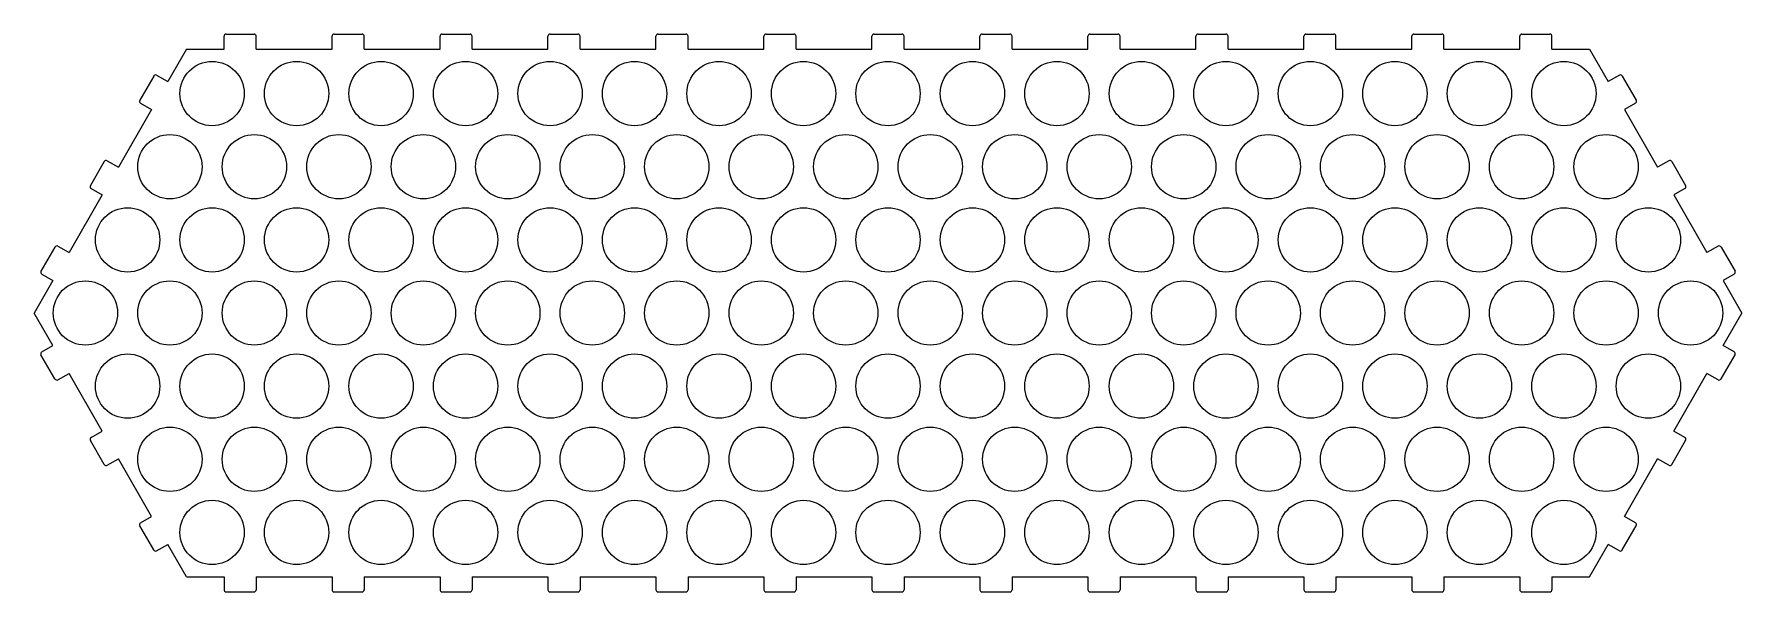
# Model space of a CAD drawing. Header units: millimetres. Extents: x -773 to 24, y -130 to 130.
import ezdxf

# ---------------------------------------------------------------- set-up
doc = ezdxf.new("R2010")
doc.units = ezdxf.units.MM

msp = doc.modelspace()

# ---------------------------------------------------------------- linework, layer by layer
at = {"color": 7, "linetype": 'Continuous', "lineweight": 25}
for p, q in [((-683.95, 123.06), (-683.95, 129.06)), ((-682.95, 130.06), (-669.95, 130.06)), ((-668.95, 123.06), (-668.95, 129.06)), ((-633.59, 123.06), (-633.59, 129.06)), ((-632.59, 130.06), (-619.59, 130.06)), ((-618.59, 123.06), (-618.59, 129.06)), ((-583.23, 123.06), (-583.23, 129.06)), ((-582.23, 130.06), (-569.23, 130.06)), ((-568.23, 123.06), (-568.23, 129.06)), ((-532.88, 123.06), (-532.88, 129.06)), ((-531.88, 130.06), (-518.88, 130.06)), ((-517.88, 123.06), (-517.88, 129.06)), ((-482.52, 123.06), (-482.52, 129.06)), ((-481.52, 130.06), (-468.52, 130.06)), ((-467.52, 123.06), (-467.52, 129.06)), ((-432.16, 123.06), (-432.16, 129.06)), ((-431.16, 130.06), (-418.16, 130.06)), ((-417.16, 123.06), (-417.16, 129.06)), ((-381.8, 123.06), (-381.8, 129.06)), ((-380.8, 130.06), (-367.8, 130.06)), ((-366.8, 123.06), (-366.8, 129.06)), ((-331.44, 123.06), (-331.44, 129.06)), ((-330.44, 130.06), (-317.44, 130.06)), ((-316.44, 123.06), (-316.44, 129.06)), ((-281.08, 123.06), (-281.08, 129.06)), ((-280.08, 130.06), (-267.08, 130.06)), ((-266.08, 123.06), (-266.08, 129.06)), ((-230.72, 123.06), (-230.72, 129.06)), ((-229.72, 130.06), (-216.72, 130.06)), ((-215.72, 123.06), (-215.72, 129.06)), ((-180.37, 123.06), (-180.37, 129.06)), ((-179.37, 130.06), (-166.37, 130.06)), ((-165.37, 123.06), (-165.37, 129.06)), ((-130.01, 123.06), (-130.01, 129.06)), ((-129.01, 130.06), (-116.01, 130.06)), ((-115.01, 123.06), (-115.01, 129.06)), ((-79.65, 123.06), (-79.65, 129.06)), ((-78.65, 130.06), (-65.65, 130.06)), ((-64.65, 123.06), (-64.65, 129.06)), ((-701.45, 123.06), (-710.2, 107.91)), ((-701.45, 123.06), (-683.95, 123.06)), ((-668.95, 123.06), (-633.59, 123.06)), ((-618.59, 123.06), (-583.23, 123.06)), ((-568.23, 123.06), (-532.88, 123.06)), ((-517.88, 123.06), (-482.52, 123.06)), ((-467.52, 123.06), (-432.16, 123.06)), ((-417.16, 123.06), (-381.8, 123.06)), ((-366.8, 123.06), (-331.44, 123.06)), ((-316.44, 123.06), (-281.08, 123.06)), ((-266.08, 123.06), (-230.72, 123.06)), ((-215.72, 123.06), (-180.37, 123.06)), ((-165.37, 123.06), (-130.01, 123.06)), ((-115.01, 123.06), (-79.65, 123.06)), ((-64.65, 123.06), (-47.15, 123.06)), ((-47.15, 123.06), (-38.4, 107.91)), ((-716.76, 110.54), (-723.26, 99.28)), ((-715.4, 110.91), (-710.2, 107.91)), ((-33.2, 110.91), (-38.4, 107.91)), ((-31.84, 110.54), (-25.34, 99.28)), ((-722.9, 97.92), (-717.7, 94.92)), ((-25.7, 97.92), (-30.9, 94.92)), ((-717.7, 94.92), (-733.23, 68.03)), ((-30.9, 94.92), (-15.37, 68.03)), ((-739.79, 70.66), (-746.29, 59.4)), ((-738.42, 71.03), (-733.23, 68.03)), ((-10.18, 71.03), (-15.37, 68.03)), ((-8.81, 70.66), (-2.31, 59.4)), ((-745.92, 58.04), (-740.73, 55.04)), ((-2.68, 58.04), (-7.87, 55.04)), ((-740.73, 55.04), (-756.25, 28.15)), ((-7.87, 55.04), (7.65, 28.15)), ((-762.81, 30.78), (-769.31, 19.52)), ((-761.45, 31.15), (-756.25, 28.15)), ((12.85, 31.15), (7.65, 28.15)), ((14.21, 30.78), (20.71, 19.52)), ((-768.95, 18.16), (-763.75, 15.16)), ((20.35, 18.16), (15.15, 15.16)), ((-763.75, 15.16), (-772.5, 0)), ((15.15, 15.16), (23.9, 0)), ((-763.75, -15.16), (-772.5, 0)), ((15.15, -15.16), (23.9, 0)), ((-768.95, -18.16), (-763.75, -15.16)), ((20.35, -18.16), (15.15, -15.16)), ((-762.81, -30.78), (-769.31, -19.52)), ((14.21, -30.78), (20.71, -19.52)), ((-761.45, -31.15), (-756.25, -28.15)), ((-740.73, -55.04), (-756.25, -28.15)), ((-7.87, -55.04), (7.65, -28.15)), ((12.85, -31.15), (7.65, -28.15)), ((-745.92, -58.04), (-740.73, -55.04)), ((-2.68, -58.04), (-7.87, -55.04)), ((-739.79, -70.66), (-746.29, -59.4)), ((-8.81, -70.66), (-2.31, -59.4)), ((-738.42, -71.03), (-733.23, -68.03)), ((-717.7, -94.92), (-733.23, -68.03)), ((-30.9, -94.92), (-15.37, -68.03)), ((-10.18, -71.03), (-15.37, -68.03)), ((-722.9, -97.92), (-717.7, -94.92)), ((-25.7, -97.92), (-30.9, -94.92)), ((-716.76, -110.54), (-723.26, -99.28)), ((-31.84, -110.54), (-25.34, -99.28)), ((-715.4, -110.91), (-710.2, -107.91)), ((-701.45, -123.06), (-710.2, -107.91)), ((-47.15, -123.06), (-38.4, -107.91)), ((-33.2, -110.91), (-38.4, -107.91)), ((-701.45, -123.06), (-683.95, -123.06)), ((-683.95, -123.06), (-683.95, -129.06)), ((-668.95, -123.06), (-633.59, -123.06)), ((-668.95, -123.06), (-668.95, -129.06)), ((-633.59, -123.06), (-633.59, -129.06)), ((-618.59, -123.06), (-583.23, -123.06)), ((-618.59, -123.06), (-618.59, -129.06)), ((-583.23, -123.06), (-583.23, -129.06)), ((-568.23, -123.06), (-532.88, -123.06)), ((-568.23, -123.06), (-568.23, -129.06)), ((-532.88, -123.06), (-532.88, -129.06)), ((-517.88, -123.06), (-482.52, -123.06)), ((-517.88, -123.06), (-517.88, -129.06)), ((-482.52, -123.06), (-482.52, -129.06)), ((-467.52, -123.06), (-432.16, -123.06)), ((-467.52, -123.06), (-467.52, -129.06)), ((-432.16, -123.06), (-432.16, -129.06)), ((-417.16, -123.06), (-381.8, -123.06)), ((-417.16, -123.06), (-417.16, -129.06)), ((-381.8, -123.06), (-381.8, -129.06)), ((-366.8, -123.06), (-331.44, -123.06)), ((-366.8, -123.06), (-366.8, -129.06)), ((-331.44, -123.06), (-331.44, -129.06)), ((-316.44, -123.06), (-281.08, -123.06)), ((-316.44, -123.06), (-316.44, -129.06)), ((-281.08, -123.06), (-281.08, -129.06)), ((-266.08, -123.06), (-230.72, -123.06)), ((-266.08, -123.06), (-266.08, -129.06)), ((-230.72, -123.06), (-230.72, -129.06)), ((-215.72, -123.06), (-180.37, -123.06)), ((-215.72, -123.06), (-215.72, -129.06)), ((-180.37, -123.06), (-180.37, -129.06)), ((-165.37, -123.06), (-130.01, -123.06)), ((-165.37, -123.06), (-165.37, -129.06)), ((-130.01, -123.06), (-130.01, -129.06)), ((-115.01, -123.06), (-79.65, -123.06)), ((-115.01, -123.06), (-115.01, -129.06)), ((-79.65, -123.06), (-79.65, -129.06)), ((-64.65, -123.06), (-47.15, -123.06)), ((-64.65, -123.06), (-64.65, -129.06)), ((-682.95, -130.06), (-669.95, -130.06)), ((-632.59, -130.06), (-619.59, -130.06)), ((-582.23, -130.06), (-569.23, -130.06)), ((-531.88, -130.06), (-518.88, -130.06)), ((-481.52, -130.06), (-468.52, -130.06)), ((-431.16, -130.06), (-418.16, -130.06)), ((-380.8, -130.06), (-367.8, -130.06)), ((-330.44, -130.06), (-317.44, -130.06)), ((-280.08, -130.06), (-267.08, -130.06)), ((-229.72, -130.06), (-216.72, -130.06)), ((-179.37, -130.06), (-166.37, -130.06)), ((-129.01, -130.06), (-116.01, -130.06)), ((-78.65, -130.06), (-65.65, -130.06))]:
    msp.add_line(p, q, dxfattribs=at)
for centre in [(-689.5, 102.36), (-650.1, 102.36), (-610.7, 102.36), (-571.3, 102.36), (-531.9, 102.36), (-492.5, 102.36), (-453.1, 102.36), (-413.7, 102.36), (-374.3, 102.36), (-334.9, 102.36), (-295.5, 102.36), (-256.1, 102.36), (-216.7, 102.36), (-177.3, 102.36), (-137.9, 102.36), (-98.5, 102.36), (-59.1, 102.36), (-709.2, 68.24), (-669.8, 68.24), (-630.4, 68.24), (-591, 68.24), (-551.6, 68.24), (-512.2, 68.24), (-472.8, 68.24), (-433.4, 68.24), (-394, 68.24), (-354.6, 68.24), (-315.2, 68.24), (-275.8, 68.24), (-236.4, 68.24), (-197, 68.24), (-157.6, 68.24), (-118.2, 68.24), (-78.8, 68.24), (-39.4, 68.24), (-728.9, 34.12), (-689.5, 34.12), (-650.1, 34.12), (-610.7, 34.12), (-571.3, 34.12), (-531.9, 34.12), (-492.5, 34.12), (-453.1, 34.12), (-413.7, 34.12), (-374.3, 34.12), (-334.9, 34.12), (-295.5, 34.12), (-256.1, 34.12), (-216.7, 34.12), (-177.3, 34.12), (-137.9, 34.12), (-98.5, 34.12), (-59.1, 34.12), (-19.7, 34.12), (-748.6, 0), (-709.2, 0), (-669.8, 0), (-630.4, 0), (-591, 0), (-551.6, 0), (-512.2, 0), (-472.8, 0), (-433.4, 0), (-394, 0), (-354.6, 0), (-315.2, 0), (-275.8, 0), (-236.4, 0), (-197, 0), (-157.6, 0), (-118.2, 0), (-78.8, 0), (-39.4, 0), (0, 0), (-728.9, -34.12), (-689.5, -34.12), (-650.1, -34.12), (-610.7, -34.12), (-571.3, -34.12), (-531.9, -34.12), (-492.5, -34.12), (-453.1, -34.12), (-413.7, -34.12), (-374.3, -34.12), (-334.9, -34.12), (-295.5, -34.12), (-256.1, -34.12), (-216.7, -34.12), (-177.3, -34.12), (-137.9, -34.12), (-98.5, -34.12), (-59.1, -34.12), (-19.7, -34.12), (-709.2, -68.24), (-669.8, -68.24), (-630.4, -68.24), (-591, -68.24), (-551.6, -68.24), (-512.2, -68.24), (-472.8, -68.24), (-433.4, -68.24), (-394, -68.24), (-354.6, -68.24), (-315.2, -68.24), (-275.8, -68.24), (-236.4, -68.24), (-197, -68.24), (-157.6, -68.24), (-118.2, -68.24), (-78.8, -68.24), (-39.4, -68.24), (-689.5, -102.36), (-650.1, -102.36), (-610.7, -102.36), (-571.3, -102.36), (-531.9, -102.36), (-492.5, -102.36), (-453.1, -102.36), (-413.7, -102.36), (-374.3, -102.36), (-334.9, -102.36), (-295.5, -102.36), (-256.1, -102.36), (-216.7, -102.36), (-177.3, -102.36), (-137.9, -102.36), (-98.5, -102.36), (-59.1, -102.36)]:
    msp.add_circle(centre, 15, dxfattribs=at)
for centre, start, end in [((-682.95, 129.06), 90, 180), ((-669.95, 129.06), 0, 90), ((-632.59, 129.06), 90, 180), ((-619.59, 129.06), 0, 90), ((-582.23, 129.06), 90, 180), ((-569.23, 129.06), 0, 90), ((-531.88, 129.06), 90, 180), ((-518.88, 129.06), 0, 90), ((-481.52, 129.06), 90, 180), ((-468.52, 129.06), 0, 90), ((-431.16, 129.06), 90, 180), ((-418.16, 129.06), 0, 90), ((-380.8, 129.06), 90, 180), ((-367.8, 129.06), 0, 90), ((-330.44, 129.06), 90, 180), ((-317.44, 129.06), 0, 90), ((-280.08, 129.06), 90, 180), ((-267.08, 129.06), 0, 90), ((-229.72, 129.06), 90, 180), ((-216.72, 129.06), 0, 90), ((-179.37, 129.06), 90, 180), ((-166.37, 129.06), 0, 90), ((-129.01, 129.06), 90, 180), ((-116.01, 129.06), 0, 90), ((-78.65, 129.06), 90, 180), ((-65.65, 129.06), 0, 90), ((-715.9, 110.04), 60, 150), ((-32.7, 110.04), 30, 120), ((-722.4, 98.78), 150, 240), ((-26.2, 98.78), 300, 30), ((-738.92, 70.16), 60, 150), ((-9.68, 70.16), 30, 120), ((-745.42, 58.9), 150, 240), ((-3.18, 58.9), 300, 30), ((-761.95, 30.28), 60, 150), ((13.35, 30.28), 30, 120), ((-768.45, 19.02), 150, 240), ((19.85, 19.02), 300, 30), ((-768.45, -19.02), 120, 210), ((19.85, -19.02), 330, 60), ((-761.95, -30.28), 210, 300), ((13.35, -30.28), 240, 330), ((-745.42, -58.9), 120, 210), ((-3.18, -58.9), 330, 60), ((-738.92, -70.16), 210, 300), ((-9.68, -70.16), 240, 330), ((-722.4, -98.78), 120, 210), ((-26.2, -98.78), 330, 60), ((-715.9, -110.04), 210, 300), ((-32.7, -110.04), 240, 330), ((-682.95, -129.06), 180, 270), ((-669.95, -129.06), 270, 0), ((-632.59, -129.06), 180, 270), ((-619.59, -129.06), 270, 0), ((-582.23, -129.06), 180, 270), ((-569.23, -129.06), 270, 0), ((-531.88, -129.06), 180, 270), ((-518.88, -129.06), 270, 0), ((-481.52, -129.06), 180, 270), ((-468.52, -129.06), 270, 0), ((-431.16, -129.06), 180, 270), ((-418.16, -129.06), 270, 0), ((-380.8, -129.06), 180, 270), ((-367.8, -129.06), 270, 0), ((-330.44, -129.06), 180, 270), ((-317.44, -129.06), 270, 0), ((-280.08, -129.06), 180, 270), ((-267.08, -129.06), 270, 0), ((-229.72, -129.06), 180, 270), ((-216.72, -129.06), 270, 0), ((-179.37, -129.06), 180, 270), ((-166.37, -129.06), 270, 0), ((-129.01, -129.06), 180, 270), ((-116.01, -129.06), 270, 0), ((-78.65, -129.06), 180, 270), ((-65.65, -129.06), 270, 0)]:
    msp.add_arc(centre, 1, start, end, dxfattribs=at)

doc.saveas('drawing.dxf')
